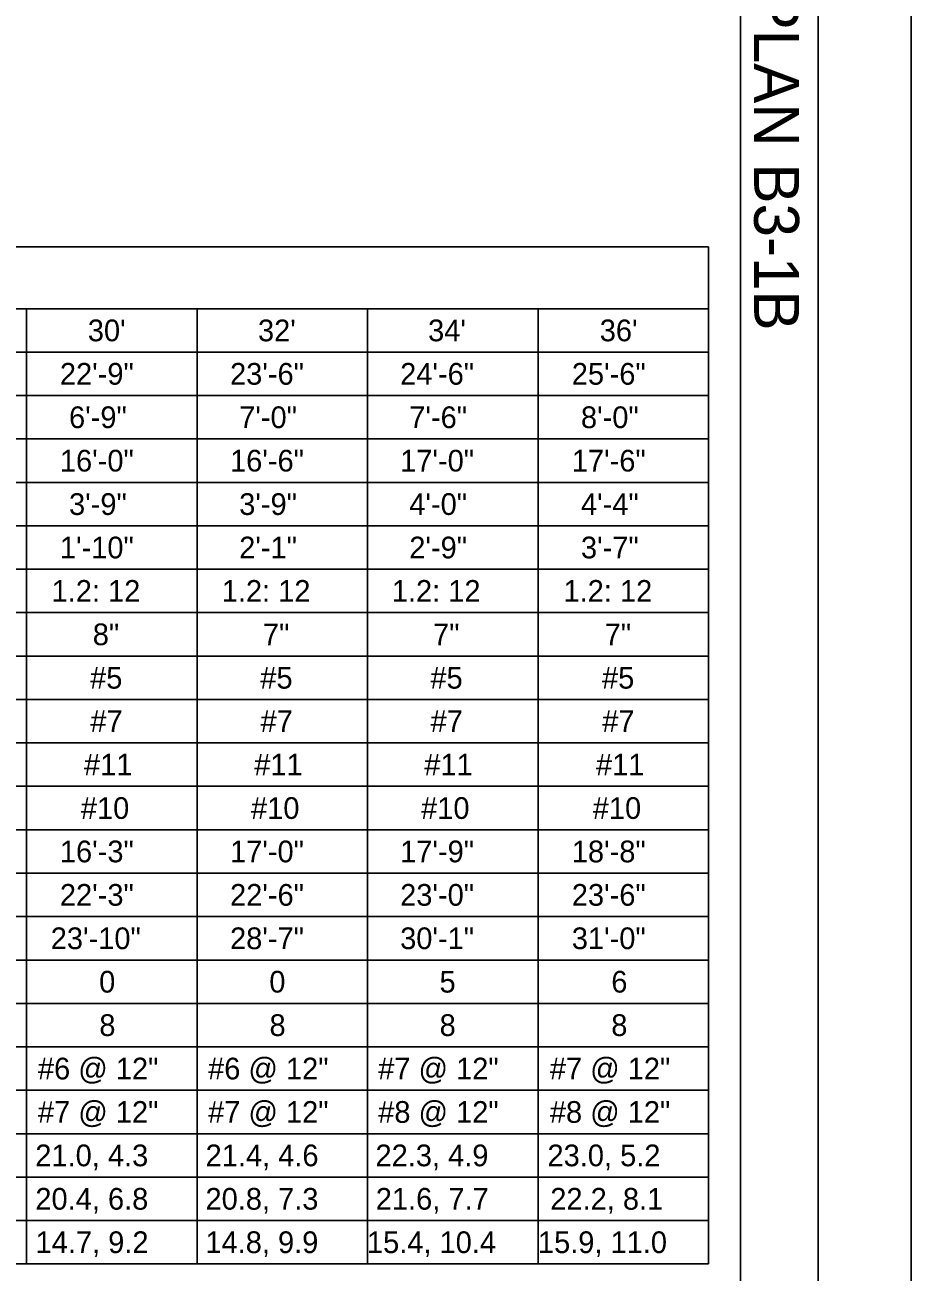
# Model space of a CAD drawing. Extents: x -894 to 866, y -472 to 714.
# Drawn here: x 580.1 to 866, y -267.5 to 134.7 of the extents above; entities that cross this region are included whole.
import ezdxf

# ---------------------------------------------------------------- set-up
doc = ezdxf.new("R2010")
doc.units = 0
for name, color, linetype in [('border_PLOTTING-ELEMENTS', 7, 'Continuous'), ('border_rw_22x34_Cut_Lines', 7, 'Continuous'), ('border_SHEET', 7, 'Continuous'), ('border_WITHIN-BORDER-anno', 7, 'Continuous'), ('rd_QTY-TABLE', 7, 'Continuous')]:
    doc.layers.add(name, color=color, linetype=linetype)

msp = doc.modelspace()

# ---------------------------------------------------------------- linework, layer by layer
at = {"layer": 'border_PLOTTING-ELEMENTS'}
for points in [[(-894.04, -472.44), (865.96, -472.44), (865.96, 713.56), (-894.04, 713.56)], [(-864.04, 670.56), (835.96, 670.56), (835.96, -429.44), (-864.04, -429.44)]]:
    msp.add_lwpolyline(points, close=True, dxfattribs=at)
at = {"layer": 'border_rw_22x34_Cut_Lines'}
msp.add_lwpolyline([(-864.04, 670.56), (835.96, 670.56), (835.96, -429.44), (-864.04, -429.44)], close=True, dxfattribs=at)
at = {"layer": 'border_SHEET'}
msp.add_line((810.96, 645.56), (810.96, -404.44), dxfattribs=at)
at = {"layer": 'rd_QTY-TABLE'}
for p, q in [((-274.36, 63.16), (800.64, 63.16)), ((800.64, -264.84), (800.64, 63.16)), ((800.64, 43.16), (-274.36, 43.16)), ((580.64, -264.84), (580.64, 43.16)), ((635.64, -264.84), (635.64, 43.16)), ((690.64, -264.84), (690.64, 43.16)), ((745.64, -264.84), (745.64, 43.16)), ((800.64, 29.16), (-274.36, 29.16)), ((800.64, 15.16), (-274.36, 15.16)), ((800.64, 1.16), (-274.36, 1.16)), ((800.64, -12.84), (-274.36, -12.84)), ((800.64, -26.84), (-274.36, -26.84)), ((800.64, -40.84), (-274.36, -40.84)), ((800.64, -54.84), (-274.36, -54.84)), ((800.64, -68.84), (-274.36, -68.84)), ((800.64, -82.84), (-274.36, -82.84)), ((800.64, -96.84), (-274.36, -96.84)), ((800.64, -110.84), (-274.36, -110.84)), ((800.64, -124.84), (-274.36, -124.84)), ((800.64, -124.84), (-274.36, -124.84)), ((800.64, -138.84), (-274.36, -138.84)), ((800.64, -152.84), (-274.36, -152.84)), ((800.64, -166.84), (-274.36, -166.84)), ((800.64, -166.84), (-274.36, -166.84)), ((800.64, -180.84), (-274.36, -180.84)), ((800.64, -194.84), (-274.36, -194.84)), ((800.64, -208.84), (-274.36, -208.84)), ((800.64, -222.84), (-274.36, -222.84)), ((800.64, -222.84), (-274.36, -222.84)), ((800.64, -236.84), (-274.36, -236.84)), ((800.64, -250.84), (-274.36, -250.84)), ((800.64, -264.84), (-274.36, -264.84))]:
    msp.add_line(p, q, dxfattribs=at)

# ---------------------------------------------------------------- texts
at = {"layer": 'border_WITHIN-BORDER-anno'}
msp.add_text('2024 STANDARD PLAN B3-1B', height=14.5, rotation=270, dxfattribs=at).set_placement((815.33, 306.61))
at = {"layer": 'rd_QTY-TABLE'}
for s, p in [("30'", (600.4, 32.66)), ("32'", (655.29, 32.66)), ("34'", (710.16, 32.66)), ("36'", (765.53, 32.66)), ('22\'-9"', (591.39, 18.66)), ('23\'-6"', (646.28, 18.66)), ('24\'-6"', (701.15, 18.66)), ('25\'-6"', (756.52, 18.66)), ('6\'-9"', (594.34, 4.66)), ('7\'-0"', (649.23, 4.66)), ('7\'-6"', (704.09, 4.66)), ('8\'-0"', (759.47, 4.66)), ('16\'-0"', (591.39, -9.34)), ('16\'-6"', (646.28, -9.34)), ('17\'-0"', (701.15, -9.34)), ('17\'-6"', (756.52, -9.34)), ('3\'-9"', (594.34, -23.34)), ('3\'-9"', (649.23, -23.34)), ('4\'-0"', (704.09, -23.34)), ('4\'-4"', (759.47, -23.34)), ('1\'-10"', (591.39, -37.34)), ('2\'-1"', (649.23, -37.34)), ('2\'-9"', (704.09, -37.34)), ('3\'-7"', (759.47, -37.34)), ('1.2: 12', (588.71, -51.34)), ('1.2: 12', (643.6, -51.34)), ('1.2: 12', (698.46, -51.34)), ('1.2: 12', (753.84, -51.34)), ('8"', (602, -65.34)), ('7"', (656.89, -65.34)), ('7"', (711.76, -65.34)), ('7"', (767.13, -65.34)), ('#5', (601.14, -79.34)), ('#5', (656.04, -79.34)), ('#5', (710.9, -79.34)), ('#5', (766.27, -79.34)), ('#7', (601.22, -93.34)), ('#7', (656.12, -93.34)), ('#7', (710.98, -93.34)), ('#7', (766.35, -93.34)), ('#11', (599.18, -107.34)), ('#11', (654.08, -107.34)), ('#11', (708.94, -107.34)), ('#11', (764.32, -107.34)), ('#10', (598.15, -121.34)), ('#10', (653.05, -121.34)), ('#10', (707.91, -121.34)), ('#10', (763.28, -121.34)), ('16\'-3"', (591.39, -135.34)), ('17\'-0"', (646.28, -135.34)), ('17\'-9"', (701.15, -135.34)), ('18\'-8"', (756.52, -135.34)), ('22\'-3"', (591.39, -149.34)), ('22\'-6"', (646.28, -149.34)), ('23\'-0"', (701.15, -149.34)), ('23\'-6"', (756.52, -149.34)), ('23\'-10"', (588.44, -163.34)), ('28\'-7"', (646.28, -163.34)), ('30\'-1"', (701.15, -163.34)), ('31\'-0"', (756.52, -163.34)), ('0', (604.05, -177.34)), ('0', (658.94, -177.34)), ('5', (713.85, -177.34)), ('6', (769.26, -177.34)), ('8', (604.12, -191.34)), ('8', (659.01, -191.34)), ('8', (713.88, -191.34)), ('8', (769.25, -191.34)), ('#6 @ 12"', (584.31, -205.34)), ('#6 @ 12"', (639.2, -205.34)), ('#7 @ 12"', (694.07, -205.34)), ('#7 @ 12"', (749.44, -205.34)), ('#7 @ 12"', (584.31, -219.34)), ('#7 @ 12"', (639.2, -219.34)), ('#8 @ 12"', (694.07, -219.34)), ('#8 @ 12"', (749.44, -219.34)), ('21.0, 4.3', (583.46, -233.34)), ('21.4, 4.6', (638.39, -233.34)), ('22.3, 4.9', (693.2, -233.34)), ('23.0, 5.2', (748.68, -233.34)), ('20.4, 6.8', (583.48, -247.34)), ('20.8, 7.3', (638.36, -247.34)), ('21.6, 7.7', (693.29, -247.34)), ('22.2, 8.1', (749.58, -247.34)), ('14.7, 9.2', (583.55, -261.34)), ('14.8, 9.9', (638.33, -261.34)), ('15.4, 10.4', (690.44, -261.34)), ('15.9, 11.0', (745.6, -261.34))]:
    msp.add_text(s, height=7, dxfattribs=at).set_placement(p)

doc.saveas('drawing.dxf')
